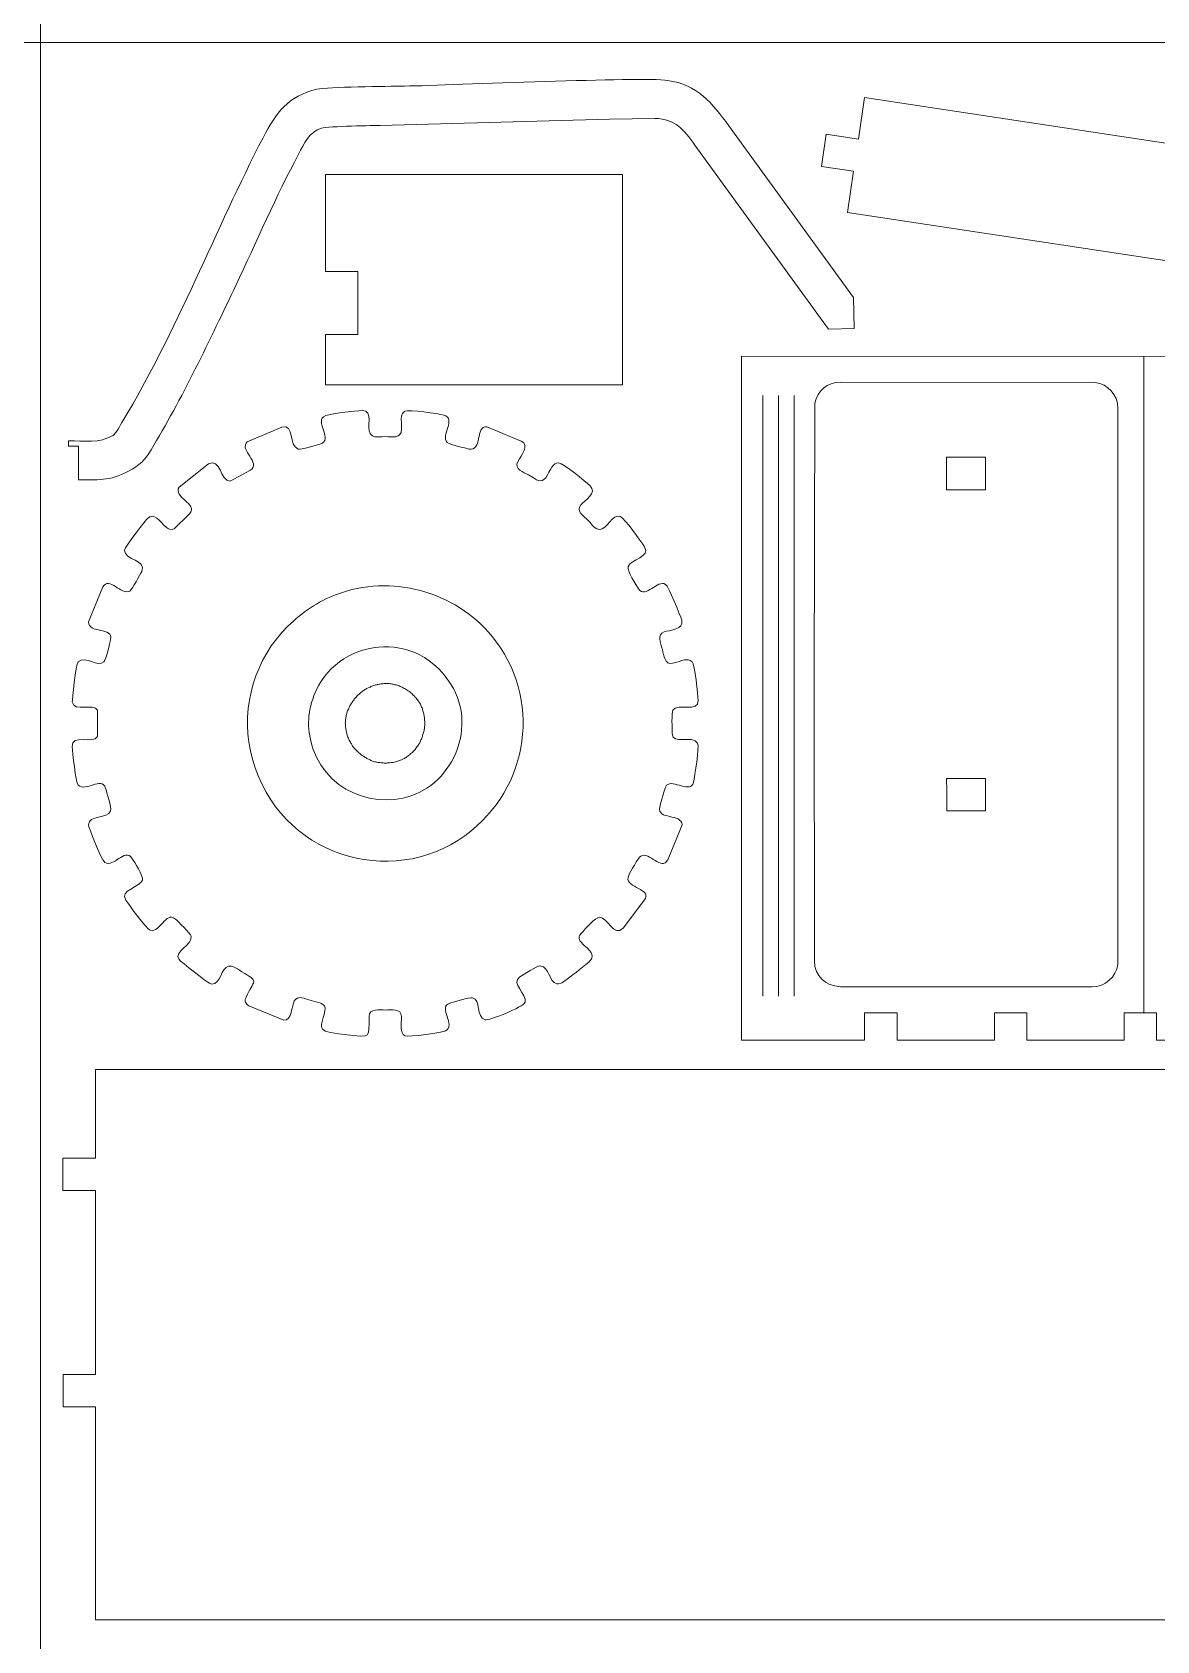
# Model space of a CAD drawing. Header units: millimetres. Extents: x 286 to 667, y 349 to 1219.
# Drawn here: x 475.7 to 564.4, y 513.3 to 640.1 of the extents above; entities that cross this region are included whole.
import ezdxf

# ---------------------------------------------------------------- set-up
doc = ezdxf.new("R2010")
doc.units = ezdxf.units.MM
doc.header["$MEASUREMENT"] = 0
doc.layers.add('Camada 1', color=7, linetype='Continuous')

msp = doc.modelspace()

# ---------------------------------------------------------------- linework, layer by layer
at = {"layer": 'Camada 1', "color": 3, "lineweight": 0}
for points in [[(286.362, 639.323), (476.362, 639.323), (476.362, 929.323), (286.362, 929.323), (286.362, 639.323)], [(476.362, 639.323), (666.362, 639.323), (666.362, 929.323), (476.362, 929.323), (476.362, 639.323)], [(286.362, 349.323), (476.362, 349.323), (476.362, 639.323), (286.362, 639.323), (286.362, 349.323)], [(476.362, 349.323), (666.362, 349.323), (666.362, 639.323), (476.362, 639.323), (476.362, 349.323)]]:
    msp.add_lwpolyline(points, close=True, dxfattribs=at)
at = {"layer": 'Camada 1', "color": 5, "lineweight": 9}
for points, knots in [([(479.3558, 604.9389), (479.3558, 604.9389), (479.3558, 607.4888), (479.3558, 607.4888), (479.3558, 607.4888), (479.3558, 607.4888), (478.5808, 607.4888), (478.5808, 607.4888), (478.5808, 607.4888), (478.5808, 607.4888), (478.5808, 607.9139), (478.5808, 607.9139), (478.5808, 607.9139), (479.7406, 607.9139), (481.0346, 607.6922), (482.0807, 608.3389), (482.0807, 608.3389), (482.324, 608.4893), (482.6464, 609.1427), (482.8558, 609.4889), (482.8558, 609.4889), (487.0448, 616.415), (490.2068, 624.653), (493.9058, 631.8139), (493.9058, 631.8139), (494.9057, 633.7497), (495.8912, 635.137), (498.1557, 635.6388), (498.1557, 635.6388), (498.9773, 635.8209), (503.706, 635.8659), (505.0558, 635.8889), (505.0558, 635.8889), (508.9947, 635.956), (523.7468, 636.6283), (525.8058, 636.3389), (525.8058, 636.3389), (528.1439, 636.0102), (529.3389, 634.5334), (530.6308, 632.7639), (530.6308, 632.7639), (530.6308, 632.7639), (540.4558, 619.2139), (540.4558, 619.2139), (540.4558, 619.2139), (540.4558, 619.2139), (540.5058, 616.7639), (540.5058, 616.7639), (540.5058, 616.7639), (540.5058, 616.7639), (538.4808, 616.7139), (538.4808, 616.7139), (538.4808, 616.7139), (538.4808, 616.7139), (527.9558, 631.2388), (527.9558, 631.2388), (527.9558, 631.2388), (527.0819, 632.4405), (526.4506, 633.2918), (524.8058, 633.3389), (524.8058, 633.3389), (524.8058, 633.3389), (521.2308, 633.2888), (521.2308, 633.2888), (521.2308, 633.2888), (521.2308, 633.2888), (503.1307, 632.7889), (503.1307, 632.7889), (503.1307, 632.7889), (502.7846, 632.7769), (499.0396, 632.7226), (498.5058, 632.5639), (498.5058, 632.5639), (497.5345, 632.2752), (497.1503, 631.349), (496.7058, 630.5138), (496.7058, 630.5138), (494.9747, 627.2614), (493.3566, 623.5442), (491.7558, 620.1638), (491.7558, 620.1638), (489.819, 616.0739), (487.4193, 611.0328), (485.0808, 607.2139), (485.0808, 607.2139), (484.5643, 606.3704), (484.2264, 606.0048), (483.2557, 605.4889), (483.2557, 605.4889), (481.842, 604.7376), (480.7547, 604.8389), (479.3558, 604.8389), (479.3558, 604.8389), (479.3558, 604.8389), (479.3558, 604.9389), (479.3558, 604.9389)], [0, 0, 0, 0, 0.04, 0.04, 0.04, 0.04, 0.08, 0.08, 0.08, 0.08, 0.12, 0.12, 0.12, 0.12, 0.16, 0.16, 0.16, 0.16, 0.2, 0.2, 0.2, 0.2, 0.24, 0.24, 0.24, 0.24, 0.28, 0.28, 0.28, 0.28, 0.32, 0.32, 0.32, 0.32, 0.36, 0.36, 0.36, 0.36, 0.4, 0.4, 0.4, 0.4, 0.44, 0.44, 0.44, 0.44, 0.48, 0.48, 0.48, 0.48, 0.52, 0.52, 0.52, 0.52, 0.56, 0.56, 0.56, 0.56, 0.6, 0.6, 0.6, 0.6, 0.64, 0.64, 0.64, 0.64, 0.68, 0.68, 0.68, 0.68, 0.72, 0.72, 0.72, 0.72, 0.76, 0.76, 0.76, 0.76, 0.8, 0.8, 0.8, 0.8, 0.84, 0.84, 0.84, 0.84, 0.88, 0.88, 0.88, 0.88, 0.92, 0.92, 0.92, 0.92, 1, 1, 1, 1]), ([(604.6308, 622.06), (604.6308, 622.06), (607.1558, 621.66), (607.1558, 621.66), (607.1558, 621.66), (607.1558, 621.66), (606.7808, 619.1351), (606.7808, 619.1351), (606.7808, 619.1351), (606.7808, 619.1351), (604.2558, 619.5101), (604.2558, 619.5101), (604.2558, 619.5101), (604.2558, 619.5101), (603.7558, 616.2601), (603.7558, 616.2601), (603.7558, 616.2601), (603.7558, 616.2601), (539.9808, 625.9101), (539.9808, 625.9101), (539.9808, 625.9101), (539.9808, 625.9101), (540.4558, 629.1851), (540.4558, 629.1851), (540.4558, 629.1851), (540.4558, 629.1851), (537.9308, 629.5601), (537.9308, 629.5601), (537.9308, 629.5601), (537.9308, 629.5601), (538.3058, 632.0851), (538.3058, 632.0851), (538.3058, 632.0851), (538.3058, 632.0851), (540.8558, 631.7101), (540.8558, 631.7101), (540.8558, 631.7101), (540.8558, 631.7101), (541.3308, 634.9851), (541.3308, 634.9851), (541.3308, 634.9851), (541.3308, 634.9851), (605.1308, 625.31), (605.1308, 625.31), (605.1308, 625.31), (605.1308, 625.31), (604.6308, 622.06), (604.6308, 622.06)], [0, 0, 0, 0, 0.07692308, 0.07692308, 0.07692308, 0.07692308, 0.15384615, 0.15384615, 0.15384615, 0.15384615, 0.23076923, 0.23076923, 0.23076923, 0.23076923, 0.30769231, 0.30769231, 0.30769231, 0.30769231, 0.38461538, 0.38461538, 0.38461538, 0.38461538, 0.46153846, 0.46153846, 0.46153846, 0.46153846, 0.53846154, 0.53846154, 0.53846154, 0.53846154, 0.61538462, 0.61538462, 0.61538462, 0.61538462, 0.69230769, 0.69230769, 0.69230769, 0.69230769, 0.76923077, 0.76923077, 0.76923077, 0.76923077, 0.84615385, 0.84615385, 0.84615385, 0.84615385, 1, 1, 1, 1]), ([(522.2558, 628.9102), (522.2558, 628.9102), (498.8309, 628.9102), (498.8309, 628.9102), (498.8309, 628.9102), (498.8309, 628.9102), (498.8309, 621.2602), (498.8309, 621.2602), (498.8309, 621.2602), (498.8309, 621.2602), (501.3809, 621.2602), (501.3809, 621.2602), (501.3809, 621.2602), (501.3809, 621.2602), (501.3809, 616.3101), (501.3809, 616.3101), (501.3809, 616.3101), (501.3809, 616.3101), (498.8309, 616.3101), (498.8309, 616.3101), (498.8309, 616.3101), (498.8309, 616.3101), (498.8309, 612.3351), (498.8309, 612.3351), (498.8309, 612.3351), (498.8309, 612.3351), (522.2558, 612.3351), (522.2558, 612.3351), (522.2558, 612.3351), (522.2558, 612.3351), (522.2558, 628.9102), (522.2558, 628.9102)], [0, 0, 0, 0, 0.11111111, 0.11111111, 0.11111111, 0.11111111, 0.22222222, 0.22222222, 0.22222222, 0.22222222, 0.33333333, 0.33333333, 0.33333333, 0.33333333, 0.44444444, 0.44444444, 0.44444444, 0.44444444, 0.55555556, 0.55555556, 0.55555556, 0.55555556, 0.66666667, 0.66666667, 0.66666667, 0.66666667, 0.77777778, 0.77777778, 0.77777778, 0.77777778, 1, 1, 1, 1]), ([(551.5808, 562.7976), (551.5808, 562.7976), (554.1307, 562.7976), (554.1307, 562.7976), (554.1307, 562.7976), (554.1307, 562.7976), (554.1307, 560.6476), (554.1307, 560.6476), (554.1307, 560.6476), (554.1307, 560.6476), (561.8058, 560.6476), (561.8058, 560.6476), (561.8058, 560.6476), (561.8058, 560.6476), (561.8058, 562.7976), (561.8058, 562.7976), (561.8058, 562.7976), (561.8058, 562.7976), (564.3558, 562.7976), (564.3558, 562.7976), (564.3558, 562.7976), (564.3558, 562.7976), (564.3558, 560.6476), (564.3558, 560.6476), (564.3558, 560.6476), (564.3558, 560.6476), (578.1308, 560.6476), (578.1308, 560.6476), (578.1308, 560.6476), (578.1308, 560.6476), (611.4558, 571.9476), (611.4558, 571.9476), (611.4558, 571.9476), (611.4558, 571.9476), (611.4558, 614.5726), (611.4558, 614.5726), (611.4558, 614.5726), (611.4558, 614.5726), (531.6308, 614.5976), (531.6308, 614.5976), (531.6308, 614.5976), (531.6308, 614.5976), (531.6308, 560.6476), (531.6308, 560.6476), (531.6308, 560.6476), (531.6308, 560.6476), (541.3308, 560.6476), (541.3308, 560.6476), (541.3308, 560.6476), (541.3308, 560.6476), (541.3308, 562.7976), (541.3308, 562.7976), (541.3308, 562.7976), (541.3308, 562.7976), (543.9058, 562.7976), (543.9058, 562.7976), (543.9058, 562.7976), (543.9058, 562.7976), (543.9058, 560.6476), (543.9058, 560.6476), (543.9058, 560.6476), (543.9058, 560.6476), (551.5808, 560.6476), (551.5808, 560.6476), (551.5808, 560.6476), (551.5808, 560.6476), (551.5808, 562.7976), (551.5808, 562.7976)], [0, 0, 0, 0, 0.05555556, 0.05555556, 0.05555556, 0.05555556, 0.11111111, 0.11111111, 0.11111111, 0.11111111, 0.16666667, 0.16666667, 0.16666667, 0.16666667, 0.22222222, 0.22222222, 0.22222222, 0.22222222, 0.27777778, 0.27777778, 0.27777778, 0.27777778, 0.33333333, 0.33333333, 0.33333333, 0.33333333, 0.38888889, 0.38888889, 0.38888889, 0.38888889, 0.44444444, 0.44444444, 0.44444444, 0.44444444, 0.5, 0.5, 0.5, 0.5, 0.55555556, 0.55555556, 0.55555556, 0.55555556, 0.61111111, 0.61111111, 0.61111111, 0.61111111, 0.66666667, 0.66666667, 0.66666667, 0.66666667, 0.72222222, 0.72222222, 0.72222222, 0.72222222, 0.77777778, 0.77777778, 0.77777778, 0.77777778, 0.83333333, 0.83333333, 0.83333333, 0.83333333, 0.88888889, 0.88888889, 0.88888889, 0.88888889, 1, 1, 1, 1]), ([(539.4308, 564.8477), (538.221, 564.9573), (537.4099, 565.6564), (537.3808, 566.8976), (537.3808, 566.8976), (537.3808, 566.8976), (537.3558, 588.8226), (537.3558, 588.8226), (537.3558, 588.8226), (537.3558, 588.8226), (537.4058, 610.8726), (537.4058, 610.8726), (537.4058, 610.8726), (537.6159, 611.8829), (538.4134, 612.5026), (539.4058, 612.5476), (539.4058, 612.5476), (539.4058, 612.5476), (559.5308, 612.5226), (559.5308, 612.5226), (559.5308, 612.5226), (560.5019, 612.3904), (561.3052, 611.55), (561.3058, 610.4976), (561.3058, 610.4976), (561.3058, 610.4976), (561.3058, 566.5976), (561.3058, 566.5976), (561.3058, 566.5976), (561.1694, 565.6314), (560.3186, 564.849), (559.2807, 564.8477), (559.2807, 564.8477), (559.2807, 564.8477), (539.4308, 564.8477), (539.4308, 564.8477)], [0, 0, 0, 0, 0.1, 0.1, 0.1, 0.1, 0.2, 0.2, 0.2, 0.2, 0.3, 0.3, 0.3, 0.3, 0.4, 0.4, 0.4, 0.4, 0.5, 0.5, 0.5, 0.5, 0.6, 0.6, 0.6, 0.6, 0.7, 0.7, 0.7, 0.7, 0.8, 0.8, 0.8, 0.8, 1, 1, 1, 1]), ([(516.2184, 604.9911), (515.75, 604.5227), (515.5773, 604.7949), (514.8434, 605.2161), (514.8434, 605.2161), (514.4697, 605.4306), (513.6824, 605.6829), (513.9934, 606.2661), (513.9934, 606.2661), (514.2855, 606.8138), (514.9565, 607.5374), (514.2684, 607.8911), (514.2684, 607.8911), (514.2684, 607.8911), (511.5434, 609.0161), (511.5434, 609.0161), (511.5434, 609.0161), (510.6358, 609.0912), (511.2, 607.0377), (510.1434, 607.2661), (510.1434, 607.2661), (509.8803, 607.323), (508.5671, 607.6424), (508.4184, 607.7911), (508.4184, 607.7911), (507.8852, 608.3243), (509.1869, 609.6585), (508.1684, 609.9411), (508.1684, 609.9411), (507.764, 610.0533), (505.3885, 610.407), (505.0934, 610.2411), (505.0934, 610.2411), (504.4692, 609.8903), (505.1158, 608.7791), (504.6684, 608.3911), (504.6684, 608.3911), (504.3896, 608.1493), (504.2295, 608.2411), (503.5434, 608.2411), (503.5434, 608.2411), (502.7831, 608.2411), (502.6146, 608.1296), (502.3434, 608.4911), (502.3434, 608.4911), (502.0307, 608.908), (502.6749, 610.3298), (501.7184, 610.2911), (501.7184, 610.2911), (501.2461, 610.272), (498.9484, 610.0686), (498.6684, 609.8161), (498.6684, 609.8161), (498.0816, 609.2868), (499.4051, 607.9854), (498.4434, 607.6661), (498.4434, 607.6661), (498.1865, 607.5808), (496.879, 607.1938), (496.6684, 607.2661), (496.6684, 607.2661), (495.907, 607.5273), (496.4088, 609.2616), (495.3934, 608.9911), (495.3934, 608.9911), (495.3934, 608.9911), (492.6684, 607.8411), (492.6684, 607.8411), (492.6684, 607.8411), (491.9716, 607.2126), (493.7912, 606.1571), (492.9184, 605.5911), (492.9184, 605.5911), (492.9184, 605.5911), (491.3184, 604.7411), (491.3184, 604.7411), (491.3184, 604.7411), (490.5005, 604.7411), (490.5701, 606.6192), (489.6184, 606.0911), (489.6184, 606.0911), (489.6184, 606.0911), (487.2934, 604.2661), (487.2934, 604.2661), (487.2934, 604.2661), (486.7615, 603.4595), (488.8136, 602.9495), (488.1184, 602.1661), (488.1184, 602.1661), (488.1184, 602.1661), (486.8934, 600.9661), (486.8934, 600.9661), (486.8934, 600.9661), (486.7912, 600.9115), (486.487, 600.8725), (486.2934, 601.066), (486.2934, 601.066), (485.7542, 601.605), (485.3331, 602.2724), (484.7934, 601.7911), (484.7934, 601.7911), (484.7933, 601.791), (482.9977, 599.563), (482.9934, 599.291), (482.9934, 599.291), (482.9803, 598.4691), (484.773, 598.5377), (484.3434, 597.6161), (484.3434, 597.6161), (484.2193, 597.3498), (483.6158, 596.1911), (483.3934, 596.0661), (483.3934, 596.0661), (482.7219, 595.6887), (481.7928, 597.2737), (481.2684, 596.3911), (481.2684, 596.3911), (481.2684, 596.3911), (480.1434, 593.6411), (480.1434, 593.6411), (480.1434, 593.6411), (480.1277, 592.665), (482.1274, 593.2634), (481.8934, 592.2411), (481.8934, 592.2411), (481.8292, 591.9606), (481.5286, 590.6513), (481.3684, 590.4911), (481.3684, 590.4911), (480.8551, 589.9778), (479.9419, 591.0308), (479.3434, 590.4911), (479.3434, 590.4911), (479.1244, 590.2936), (478.853, 587.3959), (478.8684, 587.3161), (478.8684, 587.3161), (479.0354, 586.4492), (480.5217, 587.283), (480.8684, 586.6661), (480.8684, 586.6661), (480.8684, 586.6661), (480.8684, 584.5911), (480.8684, 584.5911), (480.8684, 584.5911), (480.5096, 583.9527), (478.8123, 584.8328), (478.8684, 583.7911), (478.8684, 583.7911), (478.8919, 583.3559), (479.1239, 580.9926), (479.3434, 580.7661), (479.3434, 580.7661), (479.9145, 580.1768), (481.1728, 581.4816), (481.4934, 580.5161), (481.4934, 580.5161), (481.5811, 580.2521), (481.9646, 578.9603), (481.8934, 578.7411), (481.8934, 578.7411), (481.6604, 578.024), (480.1572, 578.4739), (480.1434, 577.6161), (480.1434, 577.6161), (480.1418, 577.5163), (481.1237, 574.8811), (481.4434, 574.6661), (481.4434, 574.6661), (482.1192, 574.2117), (483.0103, 575.8261), (483.5684, 574.9911), (483.5684, 574.9911), (483.7571, 574.7089), (484.49, 573.5912), (484.3934, 573.2661), (484.3934, 573.2661), (484.2208, 572.6855), (482.5596, 572.4942), (483.0934, 571.6911), (483.0934, 571.6911), (483.3451, 571.3123), (484.694, 569.4215), (485.0184, 569.316), (485.0184, 569.316), (485.798, 569.0624), (486.2259, 570.8567), (486.9934, 570.1911), (486.9934, 570.1911), (487.1885, 570.0219), (488.205, 569.0403), (488.2434, 568.8411), (488.2434, 568.8411), (488.3876, 568.0923), (486.8145, 567.7173), (487.2934, 566.9911), (487.2934, 566.9911), (487.3495, 566.906), (489.5773, 565.0708), (489.8684, 565.0661), (489.8684, 565.0661), (490.6105, 565.0541), (490.5698, 566.3414), (491.1934, 566.4661), (491.1934, 566.4661), (491.5319, 566.5338), (491.6724, 566.3688), (492.2434, 566.0411), (492.2434, 566.0411), (493.6434, 565.2376), (493.2092, 565.3733), (492.5684, 564.0411), (492.5684, 564.0411), (492.4254, 563.7439), (492.5221, 563.4858), (492.7934, 563.3411), (492.7934, 563.3411), (492.7934, 563.3411), (495.5434, 562.2161), (495.5434, 562.2161), (495.5434, 562.2161), (496.1983, 562.1753), (496.1675, 563.3837), (496.3684, 563.7411), (496.3684, 563.7411), (496.6364, 564.218), (497.2237, 563.8991), (497.6934, 563.766), (497.6934, 563.766), (498.1584, 563.6343), (498.9407, 563.5959), (498.7934, 562.966), (498.7934, 562.966), (498.4086, 561.3204), (497.9927, 561.3767), (500.7934, 561.0411), (500.7934, 561.0411), (502.3697, 560.8522), (502.2684, 560.8213), (502.2684, 562.5161), (502.2684, 562.5161), (502.2684, 563.161), (503.1438, 563.0161), (503.5434, 563.0161), (503.5434, 563.0161), (503.9889, 563.0161), (504.8184, 563.1579), (504.8184, 562.5161), (504.8184, 562.5161), (504.8184, 561.863), (504.6826, 561.2218), (505.0934, 560.991), (505.0934, 560.991), (505.3782, 560.831), (508.1459, 561.2929), (508.2934, 561.3661), (508.2934, 561.3661), (509.1694, 561.8006), (507.6244, 563.2281), (508.6434, 563.566), (508.6434, 563.566), (508.9027, 563.652), (510.203, 564.0419), (510.4184, 563.9911), (510.4184, 563.9911), (511.1116, 563.8275), (510.6662, 562.4516), (511.4184, 562.2411), (511.4184, 562.2411), (511.6718, 562.1702), (514.4511, 563.2221), (514.5684, 563.6411), (514.5684, 563.6411), (514.743, 564.265), (513.3959, 565.1247), (514.1684, 565.6411), (514.1684, 565.6411), (514.4087, 565.8018), (515.5253, 566.5112), (515.7684, 566.4911), (515.7684, 566.4911), (516.5087, 566.4298), (516.4097, 565.2754), (517.0684, 565.0911), (517.0684, 565.0911), (517.4074, 564.9962), (517.7527, 565.3668), (518.2184, 565.7161), (518.2184, 565.7161), (518.5152, 565.9386), (519.7558, 566.8214), (519.8434, 567.1161), (519.8434, 567.1161), (520.0803, 567.9129), (518.2765, 568.3331), (518.9934, 569.0661), (518.9934, 569.0661), (519.3469, 569.4276), (520.0889, 570.3411), (520.4434, 570.3411), (520.4434, 570.3411), (521.0607, 570.3411), (521.5716, 568.7562), (522.2934, 569.4661), (522.2934, 569.4661), (522.2934, 569.4661), (524.0684, 571.8161), (524.0684, 571.8161), (524.0684, 571.8161), (524.3876, 572.683), (522.288, 572.6833), (522.7434, 573.6411), (522.7434, 573.6411), (522.8647, 573.8962), (523.4847, 575.0488), (523.6935, 575.1661), (523.6935, 575.1661), (524.3654, 575.5437), (525.323, 573.9375), (525.8184, 574.8661), (525.8184, 574.8661), (525.8184, 574.8661), (526.9435, 577.6161), (526.9435, 577.6161), (526.9435, 577.6161), (526.9284, 578.5523), (524.9534, 577.9865), (525.1934, 579.0161), (525.1934, 579.0161), (525.2567, 579.2877), (525.5678, 580.5905), (525.7184, 580.7411), (525.7184, 580.7411), (526.2308, 581.2535), (527.6555, 580.0266), (527.8435, 580.9911), (527.8435, 580.9911), (527.9295, 581.4323), (528.3323, 583.774), (528.1684, 584.0661), (528.1684, 584.0661), (527.7747, 584.7677), (526.1684, 583.8484), (526.1684, 584.8411), (526.1684, 584.8411), (526.1684, 585.1373), (526.1108, 586.4746), (526.2184, 586.6661), (526.2184, 586.6661), (526.5655, 587.2837), (528.2723, 586.4121), (528.2183, 587.4411), (528.2183, 587.4411), (528.1967, 587.8526), (527.963, 590.2931), (527.7435, 590.4911), (527.7435, 590.4911), (527.3601, 590.837), (526.9707, 590.5454), (526.1934, 590.3661), (526.1934, 590.3661), (525.5743, 590.2232), (525.5219, 590.9762), (525.3934, 591.4661), (525.3934, 591.4661), (525.2485, 592.0183), (524.9346, 592.6385), (525.5434, 592.8411), (525.5434, 592.8411), (525.9395, 592.9729), (527.137, 593.0311), (526.9185, 593.7661), (526.9185, 593.7661), (526.8037, 594.1523), (525.8917, 596.4273), (525.6434, 596.5911), (525.6434, 596.5911), (525.0186, 597.0031), (524.0695, 595.4171), (523.5184, 596.2411), (523.5184, 596.2411), (523.3373, 596.5118), (522.587, 597.6813), (522.6934, 597.9911), (522.6934, 597.9911), (522.8992, 598.5905), (524.5169, 598.74), (523.9934, 599.5411), (523.9934, 599.5411), (523.7123, 599.9712), (522.4538, 601.776), (522.0684, 601.9411), (522.0684, 601.9411), (521.4583, 602.2024), (521.0433, 600.9161), (520.4434, 600.9161), (520.4434, 600.9161), (520.1202, 600.9161), (519.8894, 601.2701), (519.5434, 601.6161), (519.5434, 601.6161), (519.1915, 601.968), (518.5432, 602.3839), (518.9684, 602.8661), (518.9684, 602.8661), (519.2605, 603.1973), (520.2922, 603.8212), (519.6934, 604.3661), (519.6934, 604.3661), (519.3341, 604.6931), (517.6049, 606.1279), (517.2184, 606.1661), (517.2184, 606.1661), (516.7534, 606.2121), (516.563, 605.5983), (516.2184, 604.9911)], [0, 0, 0, 0, 0.00952381, 0.00952381, 0.00952381, 0.00952381, 0.01904762, 0.01904762, 0.01904762, 0.01904762, 0.02857143, 0.02857143, 0.02857143, 0.02857143, 0.03809524, 0.03809524, 0.03809524, 0.03809524, 0.04761905, 0.04761905, 0.04761905, 0.04761905, 0.05714286, 0.05714286, 0.05714286, 0.05714286, 0.06666667, 0.06666667, 0.06666667, 0.06666667, 0.07619048, 0.07619048, 0.07619048, 0.07619048, 0.08571429, 0.08571429, 0.08571429, 0.08571429, 0.0952381, 0.0952381, 0.0952381, 0.0952381, 0.1047619, 0.1047619, 0.1047619, 0.1047619, 0.11428571, 0.11428571, 0.11428571, 0.11428571, 0.12380952, 0.12380952, 0.12380952, 0.12380952, 0.13333333, 0.13333333, 0.13333333, 0.13333333, 0.14285714, 0.14285714, 0.14285714, 0.14285714, 0.15238095, 0.15238095, 0.15238095, 0.15238095, 0.16190476, 0.16190476, 0.16190476, 0.16190476, 0.17142857, 0.17142857, 0.17142857, 0.17142857, 0.18095238, 0.18095238, 0.18095238, 0.18095238, 0.19047619, 0.19047619, 0.19047619, 0.19047619, 0.2, 0.2, 0.2, 0.2, 0.20952381, 0.20952381, 0.20952381, 0.20952381, 0.21904762, 0.21904762, 0.21904762, 0.21904762, 0.22857143, 0.22857143, 0.22857143, 0.22857143, 0.23809524, 0.23809524, 0.23809524, 0.23809524, 0.24761905, 0.24761905, 0.24761905, 0.24761905, 0.25714286, 0.25714286, 0.25714286, 0.25714286, 0.26666667, 0.26666667, 0.26666667, 0.26666667, 0.27619048, 0.27619048, 0.27619048, 0.27619048, 0.28571429, 0.28571429, 0.28571429, 0.28571429, 0.2952381, 0.2952381, 0.2952381, 0.2952381, 0.3047619, 0.3047619, 0.3047619, 0.3047619, 0.31428571, 0.31428571, 0.31428571, 0.31428571, 0.32380952, 0.32380952, 0.32380952, 0.32380952, 0.33333333, 0.33333333, 0.33333333, 0.33333333, 0.34285714, 0.34285714, 0.34285714, 0.34285714, 0.35238095, 0.35238095, 0.35238095, 0.35238095, 0.36190476, 0.36190476, 0.36190476, 0.36190476, 0.37142857, 0.37142857, 0.37142857, 0.37142857, 0.38095238, 0.38095238, 0.38095238, 0.38095238, 0.39047619, 0.39047619, 0.39047619, 0.39047619, 0.4, 0.4, 0.4, 0.4, 0.40952381, 0.40952381, 0.40952381, 0.40952381, 0.41904762, 0.41904762, 0.41904762, 0.41904762, 0.42857143, 0.42857143, 0.42857143, 0.42857143, 0.43809524, 0.43809524, 0.43809524, 0.43809524, 0.44761905, 0.44761905, 0.44761905, 0.44761905, 0.45714286, 0.45714286, 0.45714286, 0.45714286, 0.46666667, 0.46666667, 0.46666667, 0.46666667, 0.47619048, 0.47619048, 0.47619048, 0.47619048, 0.48571429, 0.48571429, 0.48571429, 0.48571429, 0.4952381, 0.4952381, 0.4952381, 0.4952381, 0.5047619, 0.5047619, 0.5047619, 0.5047619, 0.51428571, 0.51428571, 0.51428571, 0.51428571, 0.52380952, 0.52380952, 0.52380952, 0.52380952, 0.53333333, 0.53333333, 0.53333333, 0.53333333, 0.54285714, 0.54285714, 0.54285714, 0.54285714, 0.55238095, 0.55238095, 0.55238095, 0.55238095, 0.56190476, 0.56190476, 0.56190476, 0.56190476, 0.57142857, 0.57142857, 0.57142857, 0.57142857, 0.58095238, 0.58095238, 0.58095238, 0.58095238, 0.59047619, 0.59047619, 0.59047619, 0.59047619, 0.6, 0.6, 0.6, 0.6, 0.60952381, 0.60952381, 0.60952381, 0.60952381, 0.61904762, 0.61904762, 0.61904762, 0.61904762, 0.62857143, 0.62857143, 0.62857143, 0.62857143, 0.63809524, 0.63809524, 0.63809524, 0.63809524, 0.64761905, 0.64761905, 0.64761905, 0.64761905, 0.65714286, 0.65714286, 0.65714286, 0.65714286, 0.66666667, 0.66666667, 0.66666667, 0.66666667, 0.67619048, 0.67619048, 0.67619048, 0.67619048, 0.68571429, 0.68571429, 0.68571429, 0.68571429, 0.6952381, 0.6952381, 0.6952381, 0.6952381, 0.7047619, 0.7047619, 0.7047619, 0.7047619, 0.71428571, 0.71428571, 0.71428571, 0.71428571, 0.72380952, 0.72380952, 0.72380952, 0.72380952, 0.73333333, 0.73333333, 0.73333333, 0.73333333, 0.74285714, 0.74285714, 0.74285714, 0.74285714, 0.75238095, 0.75238095, 0.75238095, 0.75238095, 0.76190476, 0.76190476, 0.76190476, 0.76190476, 0.77142857, 0.77142857, 0.77142857, 0.77142857, 0.78095238, 0.78095238, 0.78095238, 0.78095238, 0.79047619, 0.79047619, 0.79047619, 0.79047619, 0.8, 0.8, 0.8, 0.8, 0.80952381, 0.80952381, 0.80952381, 0.80952381, 0.81904762, 0.81904762, 0.81904762, 0.81904762, 0.82857143, 0.82857143, 0.82857143, 0.82857143, 0.83809524, 0.83809524, 0.83809524, 0.83809524, 0.84761905, 0.84761905, 0.84761905, 0.84761905, 0.85714286, 0.85714286, 0.85714286, 0.85714286, 0.86666667, 0.86666667, 0.86666667, 0.86666667, 0.87619048, 0.87619048, 0.87619048, 0.87619048, 0.88571429, 0.88571429, 0.88571429, 0.88571429, 0.8952381, 0.8952381, 0.8952381, 0.8952381, 0.9047619, 0.9047619, 0.9047619, 0.9047619, 0.91428571, 0.91428571, 0.91428571, 0.91428571, 0.92380952, 0.92380952, 0.92380952, 0.92380952, 0.93333333, 0.93333333, 0.93333333, 0.93333333, 0.94285714, 0.94285714, 0.94285714, 0.94285714, 0.95238095, 0.95238095, 0.95238095, 0.95238095, 0.96190476, 0.96190476, 0.96190476, 0.96190476, 0.97142857, 0.97142857, 0.97142857, 0.97142857, 0.98095238, 0.98095238, 0.98095238, 0.98095238, 1, 1, 1, 1]), ([(480.7058, 514.9101), (480.7058, 514.9101), (570.3808, 514.9101), (570.3808, 514.9101), (570.3808, 514.9101), (570.3808, 514.9101), (570.3558, 531.7351), (570.3558, 531.7351), (570.3558, 531.7351), (570.3558, 531.7351), (572.9058, 531.7351), (572.9058, 531.7351), (572.9058, 531.7351), (572.9058, 531.7351), (572.9058, 534.2851), (572.9058, 534.2851), (572.9058, 534.2851), (572.9058, 534.2851), (570.4058, 534.2851), (570.4058, 534.2851), (570.4058, 534.2851), (570.4058, 534.2851), (570.4058, 548.7851), (570.4058, 548.7851), (570.4058, 548.7851), (570.4058, 548.7851), (572.9558, 548.7851), (572.9558, 548.7851), (572.9558, 548.7851), (572.9558, 548.7851), (572.9558, 551.3351), (572.9558, 551.3351), (572.9558, 551.3351), (572.9558, 551.3351), (570.4058, 551.3351), (570.4058, 551.3351), (570.4058, 551.3351), (570.4058, 551.3351), (570.4058, 558.3351), (570.4058, 558.3351), (570.4058, 558.3351), (570.4058, 558.3351), (480.7058, 558.3351), (480.7058, 558.3351), (480.7058, 558.3351), (480.7058, 558.3351), (480.7058, 551.3351), (480.7058, 551.3351), (480.7058, 551.3351), (480.7058, 551.3351), (478.1308, 551.3351), (478.1308, 551.3351), (478.1308, 551.3351), (478.1308, 551.3351), (478.1308, 548.7851), (478.1308, 548.7851), (478.1308, 548.7851), (478.1308, 548.7851), (480.7058, 548.7851), (480.7058, 548.7851), (480.7058, 548.7851), (480.7058, 548.7851), (480.7058, 534.2851), (480.7058, 534.2851), (480.7058, 534.2851), (480.7058, 534.2851), (478.1558, 534.2851), (478.1558, 534.2851), (478.1558, 534.2851), (478.1558, 534.2851), (478.1558, 531.7351), (478.1558, 531.7351), (478.1558, 531.7351), (478.1558, 531.7351), (480.7058, 531.7351), (480.7058, 531.7351), (480.7058, 531.7351), (480.7058, 531.7351), (480.7058, 514.9101), (480.7058, 514.9101)], [0, 0, 0, 0, 0.04761905, 0.04761905, 0.04761905, 0.04761905, 0.0952381, 0.0952381, 0.0952381, 0.0952381, 0.14285714, 0.14285714, 0.14285714, 0.14285714, 0.19047619, 0.19047619, 0.19047619, 0.19047619, 0.23809524, 0.23809524, 0.23809524, 0.23809524, 0.28571429, 0.28571429, 0.28571429, 0.28571429, 0.33333333, 0.33333333, 0.33333333, 0.33333333, 0.38095238, 0.38095238, 0.38095238, 0.38095238, 0.42857143, 0.42857143, 0.42857143, 0.42857143, 0.47619048, 0.47619048, 0.47619048, 0.47619048, 0.52380952, 0.52380952, 0.52380952, 0.52380952, 0.57142857, 0.57142857, 0.57142857, 0.57142857, 0.61904762, 0.61904762, 0.61904762, 0.61904762, 0.66666667, 0.66666667, 0.66666667, 0.66666667, 0.71428571, 0.71428571, 0.71428571, 0.71428571, 0.76190476, 0.76190476, 0.76190476, 0.76190476, 0.80952381, 0.80952381, 0.80952381, 0.80952381, 0.85714286, 0.85714286, 0.85714286, 0.85714286, 0.9047619, 0.9047619, 0.9047619, 0.9047619, 1, 1, 1, 1])]:
    msp.add_open_spline(points, degree=3, knots=knots, dxfattribs=at)
at = {"layer": 'Camada 1', "color": 240, "lineweight": 9}
for points in [[(563.3558, 614.5726), (563.3558, 614.5726), (563.3558, 562.7976), (563.3558, 562.7976)], [(533.3058, 611.4976), (533.3058, 611.4976), (533.3058, 564.1226), (533.3058, 564.1226)], [(534.5558, 611.4976), (534.5558, 611.4976), (534.5558, 564.1226), (534.5558, 564.1226)], [(535.7808, 611.4976), (535.7808, 611.4976), (535.7808, 564.1226), (535.7808, 564.1226)]]:
    msp.add_open_spline(points, degree=3, dxfattribs=at)
at = {"layer": 'Camada 1', "color": 250, "lineweight": 9}
for points, knots in [([(547.8058, 606.6226), (547.8058, 605.7643), (547.8058, 604.9059), (547.8058, 604.0476), (547.8058, 604.0476), (548.8308, 604.0476), (549.8558, 604.0476), (550.8808, 604.0476), (550.8808, 604.0476), (550.8808, 604.9059), (550.8808, 605.7643), (550.8808, 606.6226), (550.8808, 606.6226), (549.8558, 606.6226), (548.8308, 606.6226), (547.8058, 606.6226)], [0, 0, 0, 0, 0.2, 0.2, 0.2, 0.2, 0.4, 0.4, 0.4, 0.4, 0.6, 0.6, 0.6, 0.6, 1, 1, 1, 1]), ([(505.1184, 588.3411), (505.2267, 588.2744), (505.3351, 588.2078), (505.4434, 588.1411), (505.4434, 588.1411), (505.5267, 588.0661), (505.6101, 587.9911), (505.6934, 587.9161), (505.6934, 587.9161), (505.7767, 587.8328), (505.8601, 587.7494), (505.9434, 587.6661), (505.9434, 587.6661), (506.0101, 587.5828), (506.0767, 587.4994), (506.1434, 587.4161), (506.1434, 587.4161), (506.2017, 587.3244), (506.2601, 587.2328), (506.3184, 587.1411), (506.3184, 587.1411), (506.3601, 587.0411), (506.4017, 586.9411), (506.4434, 586.8411), (506.4434, 586.8411), (506.4767, 586.7411), (506.5101, 586.6411), (506.5434, 586.5411), (506.5434, 586.5411), (506.5684, 586.4411), (506.5934, 586.3411), (506.6184, 586.2411), (506.6184, 586.2411), (506.6267, 586.1328), (506.6351, 586.0244), (506.6434, 585.9161), (506.6434, 585.9161), (506.6517, 585.8161), (506.6601, 585.7161), (506.6684, 585.6161), (506.6684, 585.6161), (506.6601, 585.5078), (506.6517, 585.3994), (506.6434, 585.2911), (506.6434, 585.2911), (506.6267, 585.1911), (506.6101, 585.091), (506.5934, 584.991), (506.5934, 584.991), (506.5601, 584.8827), (506.5267, 584.7744), (506.4934, 584.6661), (506.4934, 584.6661), (506.4601, 584.5744), (506.4267, 584.4828), (506.3934, 584.3911), (506.3934, 584.3911), (506.3517, 584.2911), (506.3101, 584.1911), (506.2684, 584.0911), (506.2684, 584.0911), (506.2101, 584.0078), (506.1517, 583.9244), (506.0934, 583.8411), (506.0934, 583.8411), (506.0267, 583.7494), (505.9601, 583.6578), (505.8934, 583.5661), (505.8934, 583.5661), (505.8267, 583.4911), (505.7601, 583.4161), (505.6934, 583.3411), (505.6934, 583.3411), (505.6101, 583.2744), (505.5267, 583.2078), (505.4434, 583.1411), (505.4434, 583.1411), (505.3601, 583.0744), (505.2767, 583.0078), (505.1934, 582.9411), (505.1934, 582.9411), (505.1017, 582.8911), (505.0101, 582.8411), (504.9184, 582.7911), (504.9184, 582.7911), (504.8101, 582.7494), (504.7017, 582.7078), (504.5934, 582.6661), (504.5934, 582.6661), (504.4851, 582.6328), (504.3767, 582.5994), (504.2684, 582.5661), (504.2684, 582.5661), (504.1517, 582.5494), (504.0351, 582.5328), (503.9184, 582.5161), (503.9184, 582.5161), (503.7934, 582.5078), (503.6684, 582.4994), (503.5434, 582.4911), (503.5434, 582.4911), (503.5434, 582.4911), (503.5434, 582.4911), (503.5434, 582.4911), (503.5434, 582.4911), (503.4351, 582.4994), (503.3267, 582.5078), (503.2184, 582.5161), (503.2184, 582.5161), (503.1184, 582.5328), (503.0184, 582.5494), (502.9184, 582.5661), (502.9184, 582.5661), (502.8184, 582.5827), (502.7184, 582.5994), (502.6184, 582.616), (502.6184, 582.616), (502.5267, 582.6577), (502.4351, 582.6994), (502.3434, 582.7411), (502.3434, 582.7411), (502.2601, 582.7828), (502.1767, 582.8244), (502.0934, 582.8661), (502.0934, 582.8661), (502.0101, 582.9161), (501.9267, 582.966), (501.8434, 583.016), (501.8434, 583.016), (501.7601, 583.0744), (501.6767, 583.1327), (501.5934, 583.1911), (501.5934, 583.1911), (501.5101, 583.2661), (501.4267, 583.341), (501.3434, 583.416), (501.3434, 583.416), (501.3434, 583.416), (501.3434, 583.416), (501.3434, 583.416), (501.3434, 583.416), (501.2767, 583.4827), (501.2101, 583.5494), (501.1434, 583.6161), (501.1434, 583.6161), (501.0851, 583.6911), (501.0267, 583.7661), (500.9684, 583.8411), (500.9684, 583.8411), (500.9267, 583.9161), (500.8851, 583.9911), (500.8434, 584.0661), (500.8434, 584.0661), (500.8434, 584.0661), (500.8434, 584.0661), (500.8434, 584.0661), (500.8434, 584.0661), (500.7851, 584.1661), (500.7267, 584.2661), (500.6684, 584.3661), (500.6684, 584.3661), (500.6267, 584.4744), (500.5851, 584.5828), (500.5434, 584.6911), (500.5434, 584.6911), (500.5184, 584.7994), (500.4934, 584.9078), (500.4684, 585.0161), (500.4684, 585.0161), (500.4517, 585.1244), (500.4351, 585.2328), (500.4184, 585.3411), (500.4184, 585.3411), (500.4101, 585.4411), (500.4017, 585.5411), (500.3934, 585.6411), (500.3934, 585.6411), (500.4017, 585.7411), (500.4101, 585.8411), (500.4184, 585.9411), (500.4184, 585.9411), (500.4351, 586.0411), (500.4517, 586.1411), (500.4684, 586.2411), (500.4684, 586.2411), (500.4934, 586.3411), (500.5184, 586.4411), (500.5434, 586.5411), (500.5434, 586.5411), (500.5851, 586.6328), (500.6267, 586.7244), (500.6684, 586.8161), (500.6684, 586.8161), (500.7101, 586.9078), (500.7517, 586.9994), (500.7934, 587.0911), (500.7934, 587.0911), (500.8517, 587.1744), (500.9101, 587.2578), (500.9684, 587.3411), (500.9684, 587.3411), (501.0267, 587.4244), (501.0851, 587.5078), (501.1434, 587.5911), (501.1434, 587.5911), (501.2101, 587.6661), (501.2767, 587.7411), (501.3434, 587.8161), (501.3434, 587.8161), (501.4184, 587.8828), (501.4934, 587.9494), (501.5684, 588.0161), (501.5684, 588.0161), (501.6517, 588.0828), (501.7351, 588.1494), (501.8184, 588.2161), (501.8184, 588.2161), (501.9017, 588.2661), (501.9851, 588.316), (502.0684, 588.366), (502.0684, 588.366), (502.1601, 588.4077), (502.2517, 588.4494), (502.3434, 588.4911), (502.3434, 588.4911), (502.4434, 588.5328), (502.5434, 588.5744), (502.6434, 588.6161), (502.6434, 588.6161), (502.7351, 588.6411), (502.8267, 588.6661), (502.9184, 588.6911), (502.9184, 588.6911), (503.0184, 588.7078), (503.1184, 588.7244), (503.2184, 588.7411), (503.2184, 588.7411), (503.3267, 588.7494), (503.4351, 588.7577), (503.5434, 588.766), (503.5434, 588.766), (503.6434, 588.766), (503.7434, 588.766), (503.8434, 588.766), (503.8434, 588.766), (503.9517, 588.7494), (504.0601, 588.7327), (504.1684, 588.7161), (504.1684, 588.7161), (504.2767, 588.6911), (504.3851, 588.6661), (504.4934, 588.6411), (504.4934, 588.6411), (504.5934, 588.5994), (504.6934, 588.5578), (504.7934, 588.5161), (504.7934, 588.5161), (504.9017, 588.4578), (505.0101, 588.3994), (505.1184, 588.3411), (505.1184, 588.3411), (505.1184, 588.3411), (505.1184, 588.3411), (505.1184, 588.3411)], [0, 0, 0, 0, 0.01492537, 0.01492537, 0.01492537, 0.01492537, 0.02985075, 0.02985075, 0.02985075, 0.02985075, 0.04477612, 0.04477612, 0.04477612, 0.04477612, 0.05970149, 0.05970149, 0.05970149, 0.05970149, 0.07462687, 0.07462687, 0.07462687, 0.07462687, 0.08955224, 0.08955224, 0.08955224, 0.08955224, 0.10447761, 0.10447761, 0.10447761, 0.10447761, 0.11940299, 0.11940299, 0.11940299, 0.11940299, 0.13432836, 0.13432836, 0.13432836, 0.13432836, 0.14925373, 0.14925373, 0.14925373, 0.14925373, 0.1641791, 0.1641791, 0.1641791, 0.1641791, 0.17910448, 0.17910448, 0.17910448, 0.17910448, 0.19402985, 0.19402985, 0.19402985, 0.19402985, 0.20895522, 0.20895522, 0.20895522, 0.20895522, 0.2238806, 0.2238806, 0.2238806, 0.2238806, 0.23880597, 0.23880597, 0.23880597, 0.23880597, 0.25373134, 0.25373134, 0.25373134, 0.25373134, 0.26865672, 0.26865672, 0.26865672, 0.26865672, 0.28358209, 0.28358209, 0.28358209, 0.28358209, 0.29850746, 0.29850746, 0.29850746, 0.29850746, 0.31343284, 0.31343284, 0.31343284, 0.31343284, 0.32835821, 0.32835821, 0.32835821, 0.32835821, 0.34328358, 0.34328358, 0.34328358, 0.34328358, 0.35820896, 0.35820896, 0.35820896, 0.35820896, 0.37313433, 0.37313433, 0.37313433, 0.37313433, 0.3880597, 0.3880597, 0.3880597, 0.3880597, 0.40298507, 0.40298507, 0.40298507, 0.40298507, 0.41791045, 0.41791045, 0.41791045, 0.41791045, 0.43283582, 0.43283582, 0.43283582, 0.43283582, 0.44776119, 0.44776119, 0.44776119, 0.44776119, 0.46268657, 0.46268657, 0.46268657, 0.46268657, 0.47761194, 0.47761194, 0.47761194, 0.47761194, 0.49253731, 0.49253731, 0.49253731, 0.49253731, 0.50746269, 0.50746269, 0.50746269, 0.50746269, 0.52238806, 0.52238806, 0.52238806, 0.52238806, 0.53731343, 0.53731343, 0.53731343, 0.53731343, 0.55223881, 0.55223881, 0.55223881, 0.55223881, 0.56716418, 0.56716418, 0.56716418, 0.56716418, 0.58208955, 0.58208955, 0.58208955, 0.58208955, 0.59701493, 0.59701493, 0.59701493, 0.59701493, 0.6119403, 0.6119403, 0.6119403, 0.6119403, 0.62686567, 0.62686567, 0.62686567, 0.62686567, 0.64179104, 0.64179104, 0.64179104, 0.64179104, 0.65671642, 0.65671642, 0.65671642, 0.65671642, 0.67164179, 0.67164179, 0.67164179, 0.67164179, 0.68656716, 0.68656716, 0.68656716, 0.68656716, 0.70149254, 0.70149254, 0.70149254, 0.70149254, 0.71641791, 0.71641791, 0.71641791, 0.71641791, 0.73134328, 0.73134328, 0.73134328, 0.73134328, 0.74626866, 0.74626866, 0.74626866, 0.74626866, 0.76119403, 0.76119403, 0.76119403, 0.76119403, 0.7761194, 0.7761194, 0.7761194, 0.7761194, 0.79104478, 0.79104478, 0.79104478, 0.79104478, 0.80597015, 0.80597015, 0.80597015, 0.80597015, 0.82089552, 0.82089552, 0.82089552, 0.82089552, 0.8358209, 0.8358209, 0.8358209, 0.8358209, 0.85074627, 0.85074627, 0.85074627, 0.85074627, 0.86567164, 0.86567164, 0.86567164, 0.86567164, 0.88059701, 0.88059701, 0.88059701, 0.88059701, 0.89552239, 0.89552239, 0.89552239, 0.89552239, 0.91044776, 0.91044776, 0.91044776, 0.91044776, 0.92537313, 0.92537313, 0.92537313, 0.92537313, 0.94029851, 0.94029851, 0.94029851, 0.94029851, 0.95522388, 0.95522388, 0.95522388, 0.95522388, 0.97014925, 0.97014925, 0.97014925, 0.97014925, 1, 1, 1, 1]), ([(547.8308, 578.7227), (548.8475, 578.7227), (549.8641, 578.7227), (550.8808, 578.7227), (550.8808, 578.7227), (550.8808, 579.5727), (550.8808, 580.4226), (550.8808, 581.2726), (550.8808, 581.2726), (549.8558, 581.2726), (548.8308, 581.2726), (547.8058, 581.2726), (547.8058, 581.2726), (547.8141, 580.4226), (547.8225, 579.5727), (547.8308, 578.7227)], [0, 0, 0, 0, 0.2, 0.2, 0.2, 0.2, 0.4, 0.4, 0.4, 0.4, 0.6, 0.6, 0.6, 0.6, 1, 1, 1, 1])]:
    msp.add_open_spline(points, degree=3, knots=knots, dxfattribs=at)
at = {"layer": 'Camada 1', "color": 240, "lineweight": 9}
for points, knots in [([(495.8684, 593.2911), (497.0429, 594.4069), (498.1529, 595.2008), (499.6934, 595.7911), (499.6934, 595.7911), (503.9586, 597.4255), (509.0341, 596.0704), (511.9684, 592.4911), (511.9684, 592.4911), (515.9179, 587.6735), (515.0018, 580.5225), (509.8184, 576.7661), (509.8184, 576.7661), (503.9808, 572.5356), (495.1856, 575.1728), (493.0684, 582.816), (493.0684, 582.816), (492.1064, 586.289), (492.9823, 590.1084), (495.3934, 592.7911), (495.3934, 592.7911), (495.3934, 592.7911), (495.8684, 593.2911), (495.8684, 593.2911)], [0, 0, 0, 0, 0.14285714, 0.14285714, 0.14285714, 0.14285714, 0.28571429, 0.28571429, 0.28571429, 0.28571429, 0.42857143, 0.42857143, 0.42857143, 0.42857143, 0.57142857, 0.57142857, 0.57142857, 0.57142857, 0.71428571, 0.71428571, 0.71428571, 0.71428571, 1, 1, 1, 1]), ([(508.7684, 582.5911), (508.2023, 581.7162), (507.7393, 581.1097), (506.8184, 580.5161), (506.8184, 580.5161), (503.7042, 578.5087), (499.1396, 579.8691), (497.8684, 583.5661), (497.8684, 583.5661), (497.3652, 585.0295), (497.3749, 586.3552), (497.9184, 587.8161), (497.9184, 587.8161), (499.5657, 592.2437), (506.1581, 593.3951), (508.9184, 588.366), (508.9184, 588.366), (509.9074, 586.564), (509.7716, 584.3968), (508.7684, 582.5911)], [0, 0, 0, 0, 0.16666667, 0.16666667, 0.16666667, 0.16666667, 0.33333333, 0.33333333, 0.33333333, 0.33333333, 0.5, 0.5, 0.5, 0.5, 0.66666667, 0.66666667, 0.66666667, 0.66666667, 1, 1, 1, 1])]:
    msp.add_open_spline(points, degree=3, knots=knots, dxfattribs=at)

doc.saveas('drawing.dxf')
